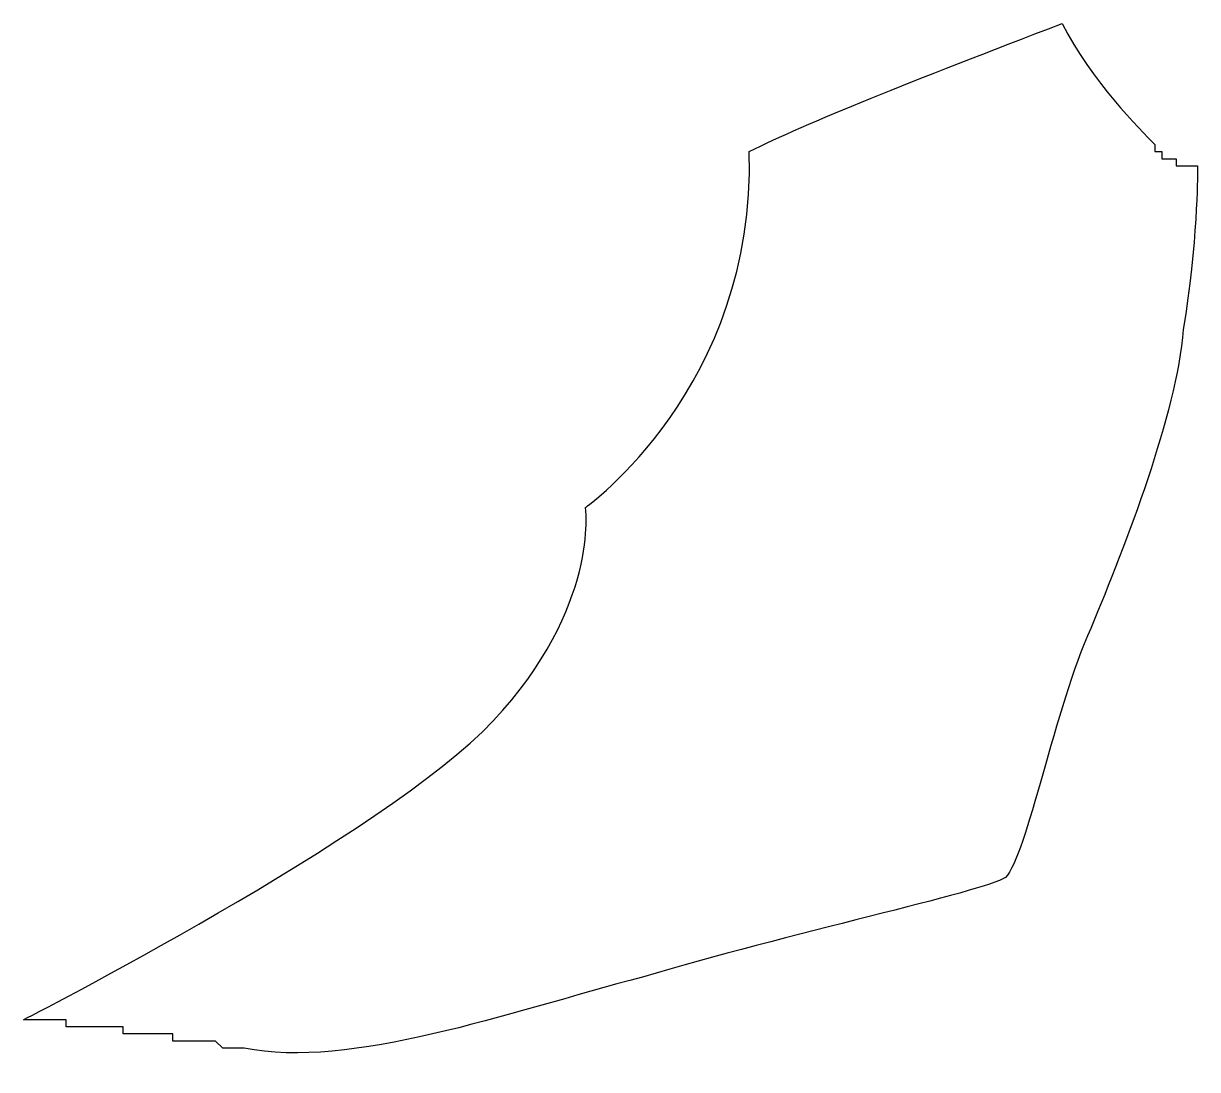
# Model space of a CAD drawing. Header units: centimetres. Extents: x -11.6 to 11.6, y -10.5 to 10.5.
# Drawn here: x -0.764 to 1.766, y 2.948 to 5.202 of the extents above; entities that cross this region are included whole.
import ezdxf

# ---------------------------------------------------------------- set-up
doc = ezdxf.new("R2010")
doc.units = ezdxf.units.CM
doc.header["$MEASUREMENT"] = 0
doc.layers.add('Layer 1', color=7, linetype='Continuous')

msp = doc.modelspace()

# ---------------------------------------------------------------- linework, layer by layer
at = {"layer": 'Layer 1'}
for points, knots in [([(0.79985, 4.92611), (0.81525, 4.42001), (0.44705, 4.15914), (0.44705, 4.15914), (0.44705, 4.15914), (0.44705, 4.15914), (0.47785, 3.94446), (0.24777, 3.699), (0.24777, 3.699), (0.01769, 3.45373), (-0.76447, 3.05498), (-0.76447, 3.05498), (-0.76447, 3.05498), (-0.76447, 3.05498), (-0.76447, 3.05498), (-0.76447, 3.05498), (-0.76447, 3.05498), (-0.76447, 3.05498), (-0.76447, 3.05498), (-0.76447, 3.05498), (-0.76447, 3.05498), (-0.76447, 3.05498), (-0.76447, 3.05498), (-0.76447, 3.05498), (-0.76447, 3.05498), (-0.76447, 3.05498), (-0.76447, 3.05498), (-0.76447, 3.05498), (-0.76447, 3.05498), (-0.76447, 3.05498), (-0.76447, 3.05498), (-0.76447, 3.05498), (-0.76447, 3.05498), (-0.76447, 3.05498), (-0.76447, 3.05498), (-0.76447, 3.05498), (-0.76447, 3.05498), (-0.76447, 3.05498), (-0.76447, 3.05498), (-0.76447, 3.05498), (-0.76447, 3.05498), (-0.76447, 3.05498), (-0.74908, 3.05497), (-0.74908, 3.05497), (-0.74908, 3.05497), (-0.74908, 3.05497), (-0.74908, 3.05497), (-0.74908, 3.05497), (-0.74908, 3.05497), (-0.74908, 3.05497), (-0.74908, 3.05497), (-0.74908, 3.05497), (-0.74908, 3.05497), (-0.74908, 3.05497), (-0.74908, 3.05497), (-0.74908, 3.05497), (-0.74908, 3.05497), (-0.74908, 3.05497), (-0.73389, 3.05497), (-0.73389, 3.05497), (-0.73389, 3.05497), (-0.73389, 3.05497), (-0.73389, 3.05497), (-0.73389, 3.05497), (-0.73389, 3.05497), (-0.73389, 3.05497), (-0.73389, 3.05497), (-0.73389, 3.05497), (-0.73389, 3.05497), (-0.73389, 3.05497), (-0.73389, 3.05497), (-0.73389, 3.05497), (-0.73389, 3.05497), (-0.73389, 3.05497), (-0.73389, 3.05497), (-0.73389, 3.05497), (-0.73389, 3.05497), (-0.73389, 3.05497), (-0.71849, 3.05497), (-0.71849, 3.05497), (-0.71849, 3.05497), (-0.71849, 3.05497), (-0.71849, 3.05497), (-0.71849, 3.05497), (-0.71849, 3.05497), (-0.71849, 3.05497), (-0.71849, 3.05497), (-0.71849, 3.05497), (-0.71849, 3.05497), (-0.71849, 3.05497), (-0.7033, 3.05497), (-0.7033, 3.05497), (-0.7033, 3.05497), (-0.7033, 3.05497), (-0.7033, 3.05497), (-0.7033, 3.05497), (-0.7033, 3.05497), (-0.7033, 3.05497), (-0.6879, 3.05497), (-0.6879, 3.05497), (-0.6879, 3.05497), (-0.6879, 3.05497), (-0.6879, 3.05497), (-0.6879, 3.05497), (-0.6879, 3.05497), (-0.6879, 3.05497), (-0.6879, 3.05497), (-0.6879, 3.05497), (-0.6879, 3.05497), (-0.6879, 3.05497), (-0.67251, 3.05497), (-0.67251, 3.05497), (-0.67251, 3.05497), (-0.67251, 3.05497), (-0.67251, 3.05497), (-0.67251, 3.05497), (-0.67251, 3.05497), (-0.67251, 3.05497), (-0.67251, 3.03957), (-0.67251, 3.03957), (-0.67251, 3.03957), (-0.67251, 3.03957), (-0.67251, 3.03957), (-0.67251, 3.03957), (-0.67251, 3.03957), (-0.67251, 3.03957), (-0.65711, 3.03957), (-0.65711, 3.03957), (-0.65711, 3.03957), (-0.65711, 3.03957), (-0.65711, 3.03957), (-0.65711, 3.03957), (-0.65711, 3.03957), (-0.65711, 3.03957), (-0.65711, 3.03957), (-0.65711, 3.03957), (-0.65711, 3.03957), (-0.65711, 3.03957), (-0.65711, 3.03957), (-0.65711, 3.03957), (-0.65711, 3.03957), (-0.65711, 3.03957), (-0.64171, 3.03957), (-0.64171, 3.03957), (-0.64171, 3.03957), (-0.64171, 3.03957), (-0.64171, 3.03957), (-0.64171, 3.03957), (-0.64171, 3.03957), (-0.64171, 3.03957), (-0.62652, 3.03957), (-0.62652, 3.03957), (-0.62652, 3.03957), (-0.62652, 3.03957), (-0.62652, 3.03957), (-0.62652, 3.03957), (-0.62652, 3.03957), (-0.62652, 3.03957), (-0.62652, 3.03957), (-0.62652, 3.03957), (-0.62652, 3.03957), (-0.62652, 3.03957), (-0.61112, 3.03957), (-0.61112, 3.03957), (-0.61112, 3.03957), (-0.61112, 3.03957), (-0.61112, 3.03957), (-0.61112, 3.03957), (-0.61112, 3.03957), (-0.61112, 3.03957), (-0.61112, 3.03957), (-0.61112, 3.03957), (-0.61112, 3.03957), (-0.61112, 3.03957), (-0.59572, 3.03957), (-0.59572, 3.03957), (-0.59572, 3.03957), (-0.59572, 3.03957), (-0.58054, 3.03957), (-0.58054, 3.03957), (-0.58054, 3.03957), (-0.58054, 3.03957), (-0.58054, 3.03957), (-0.58054, 3.03957), (-0.58054, 3.03957), (-0.58054, 3.03957), (-0.56514, 3.03957), (-0.56514, 3.03957), (-0.56514, 3.03957), (-0.56514, 3.03957), (-0.54974, 3.03957), (-0.54974, 3.03957), (-0.54974, 3.03957), (-0.54974, 3.03957), (-0.54974, 3.03957), (-0.54974, 3.03957), (-0.54974, 3.03957), (-0.54974, 3.03957), (-0.54974, 3.02417), (-0.54974, 3.02417), (-0.54974, 3.02417), (-0.54974, 3.02417), (-0.54974, 3.02417), (-0.54974, 3.02417), (-0.54974, 3.02417), (-0.54974, 3.02417), (-0.53434, 3.02417), (-0.53434, 3.02417), (-0.53434, 3.02417), (-0.53434, 3.02417), (-0.53434, 3.02417), (-0.53434, 3.02417), (-0.53434, 3.02417), (-0.53434, 3.02417), (-0.53434, 3.02417), (-0.53434, 3.02417), (-0.53434, 3.02417), (-0.53434, 3.02417), (-0.51915, 3.02417), (-0.51915, 3.02417), (-0.51915, 3.02417), (-0.51915, 3.02417), (-0.51915, 3.02417), (-0.51915, 3.02417), (-0.51915, 3.02417), (-0.51915, 3.02417), (-0.50375, 3.02417), (-0.50375, 3.02417), (-0.50375, 3.02417), (-0.50375, 3.02417), (-0.50375, 3.02417), (-0.50375, 3.02417), (-0.50375, 3.02417), (-0.50375, 3.02417), (-0.50375, 3.02417), (-0.50375, 3.02417), (-0.50375, 3.02417), (-0.50375, 3.02417), (-0.48836, 3.02417), (-0.48836, 3.02417), (-0.48836, 3.02417), (-0.48836, 3.02417), (-0.48836, 3.02417), (-0.48836, 3.02417), (-0.48836, 3.02417), (-0.48836, 3.02417), (-0.47317, 3.02417), (-0.47317, 3.02417), (-0.47317, 3.02417), (-0.47317, 3.02417), (-0.47317, 3.02417), (-0.47317, 3.02417), (-0.47317, 3.02417), (-0.47317, 3.02417), (-0.45777, 3.02417), (-0.45777, 3.02417), (-0.45777, 3.02417), (-0.45777, 3.02417), (-0.45777, 3.02417), (-0.45777, 3.02417), (-0.45777, 3.02417), (-0.45777, 3.02417), (-0.44237, 3.02417), (-0.44237, 3.02417), (-0.44237, 3.02417), (-0.44237, 3.02417), (-0.44237, 3.00898), (-0.44237, 3.00898), (-0.44237, 3.00898), (-0.44237, 3.00898), (-0.42697, 3.00899), (-0.42697, 3.00899), (-0.42697, 3.00899), (-0.42697, 3.00899), (-0.42697, 3.00899), (-0.42697, 3.00899), (-0.42697, 3.00899), (-0.42697, 3.00899), (-0.41157, 3.00899), (-0.41157, 3.00899), (-0.41157, 3.00899), (-0.41157, 3.00899), (-0.41157, 3.00899), (-0.41157, 3.00899), (-0.41157, 3.00899), (-0.41157, 3.00899), (-0.39639, 3.00899), (-0.39639, 3.00899), (-0.39639, 3.00899), (-0.39639, 3.00899), (-0.38099, 3.00899), (-0.38099, 3.00899), (-0.38099, 3.00899), (-0.38099, 3.00899), (-0.38099, 3.00899), (-0.38099, 3.00899), (-0.38099, 3.00899), (-0.38099, 3.00899), (-0.36559, 3.00899), (-0.36559, 3.00899), (-0.36559, 3.00899), (-0.36559, 3.00899), (-0.36559, 3.00899), (-0.36559, 3.00899), (-0.36559, 3.00899), (-0.36559, 3.00899), (-0.3504, 3.00899), (-0.3504, 3.00899), (-0.3504, 3.00899), (-0.3504, 3.00899), (-0.3504, 3.00899), (-0.3504, 3.00899), (-0.3504, 3.00899), (-0.3504, 3.00899), (-0.335, 2.99359), (-0.335, 2.99359), (-0.335, 2.99359), (-0.335, 2.99359), (-0.3196, 2.99359), (-0.3196, 2.99359), (-0.3196, 2.99359), (-0.3196, 2.99359), (-0.3196, 2.99359), (-0.3196, 2.99359), (-0.3196, 2.99359), (-0.3196, 2.99359), (-0.30421, 2.99359), (-0.30421, 2.99359), (-0.30421, 2.99359), (-0.30421, 2.99359), (-0.30421, 2.99359), (-0.30421, 2.99359), (-0.30421, 2.99359), (-0.30421, 2.99359), (-0.28902, 2.99359), (-0.28902, 2.99359), (-0.28902, 2.99359), (-0.28902, 2.99359), (-0.28902, 2.99359), (-0.28902, 2.99359), (-0.28902, 2.99359), (-0.28902, 2.99359), (-0.28902, 2.99359), (-0.28902, 2.99359), (-0.28902, 2.99359), (-0.05894, 2.94761), (0.27846, 3.07013), (0.5699, 3.14689), (0.5699, 3.14689), (0.87653, 3.23883), (1.3061, 3.33099), (1.35206, 3.36157), (1.35206, 3.36157), (1.39802, 3.40753), (1.4594, 3.72976), (1.53616, 3.89846), (1.53616, 3.89846), (1.61292, 4.08256), (1.72026, 4.35862), (1.73544, 4.54251), (1.73544, 4.54251), (1.76621, 4.72661), (1.76621, 4.87991), (1.76621, 4.87991), (1.76621, 4.87991), (1.76621, 4.87991), (1.76621, 4.87991), (1.76621, 4.87991), (1.76621, 4.87991), (1.76621, 4.87991), (1.76621, 4.87991), (1.76621, 4.87991), (1.76621, 4.87991), (1.76621, 4.87991), (1.76621, 4.87991), (1.76621, 4.87991), (1.76621, 4.87991), (1.76621, 4.87991), (1.76621, 4.87991), (1.76621, 4.87991), (1.76621, 4.87991), (1.76621, 4.87991), (1.76621, 4.87991), (1.76621, 4.87991), (1.76621, 4.87991), (1.76621, 4.87991), (1.76621, 4.87991), (1.76621, 4.87991), (1.76621, 4.87991), (1.76621, 4.87991), (1.76621, 4.87991), (1.76621, 4.87991), (1.76621, 4.87991), (1.76621, 4.87991), (1.76621, 4.87991), (1.76621, 4.87991), (1.76621, 4.87991), (1.76621, 4.87991), (1.76621, 4.87991), (1.76621, 4.87991), (1.76621, 4.87991), (1.76621, 4.87991), (1.76621, 4.87991), (1.76621, 4.87991), (1.76621, 4.87991), (1.76621, 4.87991), (1.76621, 4.87991), (1.76621, 4.87991), (1.76621, 4.87991), (1.76621, 4.87991), (1.76621, 4.87991), (1.76621, 4.87991), (1.76621, 4.87991), (1.76621, 4.87991), (1.76621, 4.87991), (1.76621, 4.87991), (1.76621, 4.87991), (1.76621, 4.87991), (1.76621, 4.87991), (1.76621, 4.87991), (1.76621, 4.87991), (1.76621, 4.87991), (1.76621, 4.87991), (1.76621, 4.87991), (1.76621, 4.87991), (1.76621, 4.87991), (1.76621, 4.87991), (1.76621, 4.87991), (1.76621, 4.87991), (1.76621, 4.87991), (1.76621, 4.87991), (1.76621, 4.87991), (1.76621, 4.87991), (1.76621, 4.87991), (1.76621, 4.87991), (1.76621, 4.87991), (1.76621, 4.87991), (1.76621, 4.87991), (1.76621, 4.87991), (1.76621, 4.87991), (1.76621, 4.87991), (1.76621, 4.87991), (1.76621, 4.87991), (1.76621, 4.87991), (1.76621, 4.87991), (1.76621, 4.87991), (1.76621, 4.87991), (1.76621, 4.87991), (1.76621, 4.87991), (1.76621, 4.87991), (1.76621, 4.87991), (1.76621, 4.87991), (1.76621, 4.87991), (1.76621, 4.87991), (1.76621, 4.87991), (1.76621, 4.87991), (1.76621, 4.87991), (1.76621, 4.87991), (1.76621, 4.87991), (1.76621, 4.87991), (1.76621, 4.87991), (1.76621, 4.87991), (1.76621, 4.87991), (1.76621, 4.87991), (1.76621, 4.87991), (1.76621, 4.87991), (1.76621, 4.87991), (1.76621, 4.87991), (1.76621, 4.87991), (1.76621, 4.87991), (1.76621, 4.87991), (1.76621, 4.87991), (1.76621, 4.87991), (1.76621, 4.87991), (1.76621, 4.87991), (1.76621, 4.87991), (1.76621, 4.87991), (1.76621, 4.87991), (1.76621, 4.87991), (1.76621, 4.87991), (1.76621, 4.87991), (1.76621, 4.87991), (1.76621, 4.87991), (1.76621, 4.87991), (1.76621, 4.87991), (1.76621, 4.87991), (1.76621, 4.89531), (1.76621, 4.89531), (1.76621, 4.89531), (1.76621, 4.89531), (1.76621, 4.89531), (1.76621, 4.89531), (1.76621, 4.89531), (1.76621, 4.89531), (1.76621, 4.89531), (1.76621, 4.89531), (1.76621, 4.89531), (1.76621, 4.89531), (1.75084, 4.89531), (1.75084, 4.89531), (1.75084, 4.89531), (1.75084, 4.89531), (1.75084, 4.89531), (1.75084, 4.89531), (1.75084, 4.89531), (1.75084, 4.89531), (1.75084, 4.89531), (1.75084, 4.89531), (1.75084, 4.89531), (1.75084, 4.89531), (1.75084, 4.89531), (1.75084, 4.89531), (1.75084, 4.89531), (1.75084, 4.89531), (1.75084, 4.89531), (1.75084, 4.89531), (1.75084, 4.89531), (1.75084, 4.89531), (1.75084, 4.89531), (1.75084, 4.89531), (1.75084, 4.89531), (1.75084, 4.89531), (1.75084, 4.89531), (1.75084, 4.89531), (1.75084, 4.89531), (1.75084, 4.89531), (1.75084, 4.89531), (1.75084, 4.89531), (1.75084, 4.89531), (1.75084, 4.89531), (1.75084, 4.89531), (1.75084, 4.89531), (1.75084, 4.89531), (1.75084, 4.89531), (1.75084, 4.89531), (1.75084, 4.89531), (1.75084, 4.89531), (1.75084, 4.89531), (1.75084, 4.89531), (1.75084, 4.89531), (1.75084, 4.89531), (1.75084, 4.89531), (1.75084, 4.89531), (1.75084, 4.89531), (1.75084, 4.89531), (1.75084, 4.89531), (1.75084, 4.89531), (1.75084, 4.89531), (1.75084, 4.89531), (1.75084, 4.89531), (1.75084, 4.89531), (1.75084, 4.89531), (1.75084, 4.89531), (1.75084, 4.89531), (1.73544, 4.89531), (1.73544, 4.89531), (1.73544, 4.89531), (1.73544, 4.89531), (1.73544, 4.89531), (1.73544, 4.89531), (1.73544, 4.89531), (1.73544, 4.89531), (1.73544, 4.89531), (1.73544, 4.89531), (1.73544, 4.89531), (1.73544, 4.89531), (1.73544, 4.89531), (1.73544, 4.89531), (1.73544, 4.89531), (1.73544, 4.89531), (1.73544, 4.89531), (1.73544, 4.89531), (1.73544, 4.89531), (1.73544, 4.89531), (1.73544, 4.89531), (1.73544, 4.89531), (1.73544, 4.89531), (1.73544, 4.89531), (1.73544, 4.89531), (1.73544, 4.89531), (1.73544, 4.89531), (1.73544, 4.89531), (1.73544, 4.89531), (1.73544, 4.89531), (1.73544, 4.89531), (1.73544, 4.89531), (1.73544, 4.89531), (1.73544, 4.89531), (1.73544, 4.89531), (1.73544, 4.89531), (1.73544, 4.89531), (1.73544, 4.89531), (1.73544, 4.89531), (1.73544, 4.89531), (1.73544, 4.89531), (1.73544, 4.89531), (1.73544, 4.89531), (1.73544, 4.89531), (1.73544, 4.89531), (1.73544, 4.89531), (1.73544, 4.89531), (1.73544, 4.89531), (1.73544, 4.89531), (1.73544, 4.89531), (1.73544, 4.89531), (1.73544, 4.89531), (1.73544, 4.89531), (1.73544, 4.89531), (1.73544, 4.89531), (1.73544, 4.89531), (1.73544, 4.89531), (1.73544, 4.89531), (1.73544, 4.89531), (1.73544, 4.89531), (1.72025, 4.89531), (1.72025, 4.89531), (1.72025, 4.89531), (1.72025, 4.89531), (1.72025, 4.89531), (1.72025, 4.89531), (1.72025, 4.89531), (1.72025, 4.89531), (1.72025, 4.89531), (1.72025, 4.89531), (1.72025, 4.89531), (1.72025, 4.89531), (1.72025, 4.89531), (1.72025, 4.89531), (1.72025, 4.89531), (1.72025, 4.89531), (1.72025, 4.89531), (1.72025, 4.89531), (1.72025, 4.89531), (1.72025, 4.89531), (1.72025, 4.89531), (1.72025, 4.89531), (1.72025, 4.89531), (1.72025, 4.89531), (1.72025, 4.91071), (1.72025, 4.91071), (1.72025, 4.91071), (1.72025, 4.91071), (1.72025, 4.91071), (1.72025, 4.91071), (1.72025, 4.91071), (1.72025, 4.91071), (1.72025, 4.91071), (1.72025, 4.91071), (1.72025, 4.91071), (1.72025, 4.91071), (1.72025, 4.91071), (1.72025, 4.91071), (1.72025, 4.91071), (1.72025, 4.91071), (1.72025, 4.91071), (1.72025, 4.91071), (1.72025, 4.91071), (1.72025, 4.91071), (1.70486, 4.91071), (1.70486, 4.91071), (1.70486, 4.91071), (1.70486, 4.91071), (1.70486, 4.91071), (1.70486, 4.91071), (1.70486, 4.91071), (1.70486, 4.91071), (1.70486, 4.91071), (1.70486, 4.91071), (1.70486, 4.91071), (1.70486, 4.91071), (1.70486, 4.91071), (1.70486, 4.91071), (1.70486, 4.91071), (1.70486, 4.91071), (1.70486, 4.91071), (1.70486, 4.91071), (1.70486, 4.91071), (1.70486, 4.91071), (1.70486, 4.91071), (1.70486, 4.91071), (1.70486, 4.91071), (1.70486, 4.91071), (1.70486, 4.91071), (1.70486, 4.91071), (1.70486, 4.91071), (1.70486, 4.91071), (1.70486, 4.91071), (1.70486, 4.91071), (1.70486, 4.91071), (1.70486, 4.91071), (1.70486, 4.91071), (1.70486, 4.91071), (1.70486, 4.91071), (1.70486, 4.91071), (1.70486, 4.91071), (1.70486, 4.91071), (1.70486, 4.91071), (1.70486, 4.91071), (1.68948, 4.91071), (1.68948, 4.91071), (1.68948, 4.91071), (1.68948, 4.91071), (1.68948, 4.91071), (1.68948, 4.91071), (1.68948, 4.91071), (1.68948, 4.91071), (1.68948, 4.92611), (1.68948, 4.92611), (1.68948, 4.92611), (1.68948, 4.92611), (1.68948, 4.92611), (1.68948, 4.92611), (1.68948, 4.92611), (1.68948, 4.92611), (1.68948, 4.92611), (1.68948, 4.92611), (1.68948, 4.92611), (1.68948, 4.92611), (1.68948, 4.92611), (1.68948, 4.92611), (1.68948, 4.92611), (1.68948, 4.92611), (1.68948, 4.92611), (1.68948, 4.92611), (1.68948, 4.92611), (1.68948, 4.92611), (1.67408, 4.92611), (1.67408, 4.92611), (1.67408, 4.92611), (1.67408, 4.92611), (1.67408, 4.92611), (1.67408, 4.92611), (1.67408, 4.92611), (1.67408, 4.92611), (1.67408, 4.92611), (1.67408, 4.92611), (1.67408, 4.92611), (1.67408, 4.92611), (1.67408, 4.9413), (1.67408, 4.9413), (1.67408, 4.9413), (1.67408, 4.9413), (1.67408, 4.9413), (1.67408, 4.9413), (1.67408, 4.9413), (1.64349, 4.9721), (1.53615, 5.07941), (1.4748, 5.20215), (1.4748, 5.20215), (1.15264, 5.0794), (0.92256, 4.98725), (0.79985, 4.92611)], [0, 0, 0, 0, 0.005291, 0.005291, 0.005291, 0.005291, 0.010582, 0.010582, 0.010582, 0.010582, 0.015873, 0.015873, 0.015873, 0.015873, 0.021164, 0.021164, 0.021164, 0.021164, 0.026455, 0.026455, 0.026455, 0.026455, 0.031746, 0.031746, 0.031746, 0.031746, 0.037037, 0.037037, 0.037037, 0.037037, 0.042328, 0.042328, 0.042328, 0.042328, 0.047619, 0.047619, 0.047619, 0.047619, 0.0529101, 0.0529101, 0.0529101, 0.0529101, 0.0582011, 0.0582011, 0.0582011, 0.0582011, 0.0634921, 0.0634921, 0.0634921, 0.0634921, 0.0687831, 0.0687831, 0.0687831, 0.0687831, 0.0740741, 0.0740741, 0.0740741, 0.0740741, 0.0793651, 0.0793651, 0.0793651, 0.0793651, 0.0846561, 0.0846561, 0.0846561, 0.0846561, 0.0899471, 0.0899471, 0.0899471, 0.0899471, 0.0952381, 0.0952381, 0.0952381, 0.0952381, 0.1005291, 0.1005291, 0.1005291, 0.1005291, 0.1058201, 0.1058201, 0.1058201, 0.1058201, 0.1111111, 0.1111111, 0.1111111, 0.1111111, 0.1164021, 0.1164021, 0.1164021, 0.1164021, 0.1216931, 0.1216931, 0.1216931, 0.1216931, 0.1269841, 0.1269841, 0.1269841, 0.1269841, 0.1322751, 0.1322751, 0.1322751, 0.1322751, 0.1375661, 0.1375661, 0.1375661, 0.1375661, 0.1428571, 0.1428571, 0.1428571, 0.1428571, 0.1481481, 0.1481481, 0.1481481, 0.1481481, 0.1534392, 0.1534392, 0.1534392, 0.1534392, 0.1587302, 0.1587302, 0.1587302, 0.1587302, 0.1640212, 0.1640212, 0.1640212, 0.1640212, 0.1693122, 0.1693122, 0.1693122, 0.1693122, 0.1746032, 0.1746032, 0.1746032, 0.1746032, 0.1798942, 0.1798942, 0.1798942, 0.1798942, 0.1851852, 0.1851852, 0.1851852, 0.1851852, 0.1904762, 0.1904762, 0.1904762, 0.1904762, 0.1957672, 0.1957672, 0.1957672, 0.1957672, 0.2010582, 0.2010582, 0.2010582, 0.2010582, 0.2063492, 0.2063492, 0.2063492, 0.2063492, 0.2116402, 0.2116402, 0.2116402, 0.2116402, 0.2169312, 0.2169312, 0.2169312, 0.2169312, 0.2222222, 0.2222222, 0.2222222, 0.2222222, 0.2275132, 0.2275132, 0.2275132, 0.2275132, 0.2328042, 0.2328042, 0.2328042, 0.2328042, 0.2380952, 0.2380952, 0.2380952, 0.2380952, 0.2433862, 0.2433862, 0.2433862, 0.2433862, 0.2486772, 0.2486772, 0.2486772, 0.2486772, 0.2539683, 0.2539683, 0.2539683, 0.2539683, 0.2592593, 0.2592593, 0.2592593, 0.2592593, 0.2645503, 0.2645503, 0.2645503, 0.2645503, 0.2698413, 0.2698413, 0.2698413, 0.2698413, 0.2751323, 0.2751323, 0.2751323, 0.2751323, 0.2804233, 0.2804233, 0.2804233, 0.2804233, 0.2857143, 0.2857143, 0.2857143, 0.2857143, 0.2910053, 0.2910053, 0.2910053, 0.2910053, 0.2962963, 0.2962963, 0.2962963, 0.2962963, 0.3015873, 0.3015873, 0.3015873, 0.3015873, 0.3068783, 0.3068783, 0.3068783, 0.3068783, 0.3121693, 0.3121693, 0.3121693, 0.3121693, 0.3174603, 0.3174603, 0.3174603, 0.3174603, 0.3227513, 0.3227513, 0.3227513, 0.3227513, 0.3280423, 0.3280423, 0.3280423, 0.3280423, 0.3333333, 0.3333333, 0.3333333, 0.3333333, 0.3386243, 0.3386243, 0.3386243, 0.3386243, 0.3439153, 0.3439153, 0.3439153, 0.3439153, 0.3492063, 0.3492063, 0.3492063, 0.3492063, 0.3544974, 0.3544974, 0.3544974, 0.3544974, 0.3597884, 0.3597884, 0.3597884, 0.3597884, 0.3650794, 0.3650794, 0.3650794, 0.3650794, 0.3703704, 0.3703704, 0.3703704, 0.3703704, 0.3756614, 0.3756614, 0.3756614, 0.3756614, 0.3809524, 0.3809524, 0.3809524, 0.3809524, 0.3862434, 0.3862434, 0.3862434, 0.3862434, 0.3915344, 0.3915344, 0.3915344, 0.3915344, 0.3968254, 0.3968254, 0.3968254, 0.3968254, 0.4021164, 0.4021164, 0.4021164, 0.4021164, 0.4074074, 0.4074074, 0.4074074, 0.4074074, 0.4126984, 0.4126984, 0.4126984, 0.4126984, 0.4179894, 0.4179894, 0.4179894, 0.4179894, 0.4232804, 0.4232804, 0.4232804, 0.4232804, 0.4285714, 0.4285714, 0.4285714, 0.4285714, 0.4338624, 0.4338624, 0.4338624, 0.4338624, 0.4391534, 0.4391534, 0.4391534, 0.4391534, 0.4444444, 0.4444444, 0.4444444, 0.4444444, 0.4497354, 0.4497354, 0.4497354, 0.4497354, 0.4550265, 0.4550265, 0.4550265, 0.4550265, 0.4603175, 0.4603175, 0.4603175, 0.4603175, 0.4656085, 0.4656085, 0.4656085, 0.4656085, 0.4708995, 0.4708995, 0.4708995, 0.4708995, 0.4761905, 0.4761905, 0.4761905, 0.4761905, 0.4814815, 0.4814815, 0.4814815, 0.4814815, 0.4867725, 0.4867725, 0.4867725, 0.4867725, 0.4920635, 0.4920635, 0.4920635, 0.4920635, 0.4973545, 0.4973545, 0.4973545, 0.4973545, 0.5026455, 0.5026455, 0.5026455, 0.5026455, 0.5079365, 0.5079365, 0.5079365, 0.5079365, 0.5132275, 0.5132275, 0.5132275, 0.5132275, 0.5185185, 0.5185185, 0.5185185, 0.5185185, 0.5238095, 0.5238095, 0.5238095, 0.5238095, 0.5291005, 0.5291005, 0.5291005, 0.5291005, 0.5343915, 0.5343915, 0.5343915, 0.5343915, 0.5396825, 0.5396825, 0.5396825, 0.5396825, 0.5449735, 0.5449735, 0.5449735, 0.5449735, 0.5502646, 0.5502646, 0.5502646, 0.5502646, 0.5555556, 0.5555556, 0.5555556, 0.5555556, 0.5608466, 0.5608466, 0.5608466, 0.5608466, 0.5661376, 0.5661376, 0.5661376, 0.5661376, 0.5714286, 0.5714286, 0.5714286, 0.5714286, 0.5767196, 0.5767196, 0.5767196, 0.5767196, 0.5820106, 0.5820106, 0.5820106, 0.5820106, 0.5873016, 0.5873016, 0.5873016, 0.5873016, 0.5925926, 0.5925926, 0.5925926, 0.5925926, 0.5978836, 0.5978836, 0.5978836, 0.5978836, 0.6031746, 0.6031746, 0.6031746, 0.6031746, 0.6084656, 0.6084656, 0.6084656, 0.6084656, 0.6137566, 0.6137566, 0.6137566, 0.6137566, 0.6190476, 0.6190476, 0.6190476, 0.6190476, 0.6243386, 0.6243386, 0.6243386, 0.6243386, 0.6296296, 0.6296296, 0.6296296, 0.6296296, 0.6349206, 0.6349206, 0.6349206, 0.6349206, 0.6402116, 0.6402116, 0.6402116, 0.6402116, 0.6455026, 0.6455026, 0.6455026, 0.6455026, 0.6507937, 0.6507937, 0.6507937, 0.6507937, 0.6560847, 0.6560847, 0.6560847, 0.6560847, 0.6613757, 0.6613757, 0.6613757, 0.6613757, 0.6666667, 0.6666667, 0.6666667, 0.6666667, 0.6719577, 0.6719577, 0.6719577, 0.6719577, 0.6772487, 0.6772487, 0.6772487, 0.6772487, 0.6825397, 0.6825397, 0.6825397, 0.6825397, 0.6878307, 0.6878307, 0.6878307, 0.6878307, 0.6931217, 0.6931217, 0.6931217, 0.6931217, 0.6984127, 0.6984127, 0.6984127, 0.6984127, 0.7037037, 0.7037037, 0.7037037, 0.7037037, 0.7089947, 0.7089947, 0.7089947, 0.7089947, 0.7142857, 0.7142857, 0.7142857, 0.7142857, 0.7195767, 0.7195767, 0.7195767, 0.7195767, 0.7248677, 0.7248677, 0.7248677, 0.7248677, 0.7301587, 0.7301587, 0.7301587, 0.7301587, 0.7354497, 0.7354497, 0.7354497, 0.7354497, 0.7407407, 0.7407407, 0.7407407, 0.7407407, 0.7460317, 0.7460317, 0.7460317, 0.7460317, 0.7513228, 0.7513228, 0.7513228, 0.7513228, 0.7566138, 0.7566138, 0.7566138, 0.7566138, 0.7619048, 0.7619048, 0.7619048, 0.7619048, 0.7671958, 0.7671958, 0.7671958, 0.7671958, 0.7724868, 0.7724868, 0.7724868, 0.7724868, 0.7777778, 0.7777778, 0.7777778, 0.7777778, 0.7830688, 0.7830688, 0.7830688, 0.7830688, 0.7883598, 0.7883598, 0.7883598, 0.7883598, 0.7936508, 0.7936508, 0.7936508, 0.7936508, 0.7989418, 0.7989418, 0.7989418, 0.7989418, 0.8042328, 0.8042328, 0.8042328, 0.8042328, 0.8095238, 0.8095238, 0.8095238, 0.8095238, 0.8148148, 0.8148148, 0.8148148, 0.8148148, 0.8201058, 0.8201058, 0.8201058, 0.8201058, 0.8253968, 0.8253968, 0.8253968, 0.8253968, 0.8306878, 0.8306878, 0.8306878, 0.8306878, 0.8359788, 0.8359788, 0.8359788, 0.8359788, 0.8412698, 0.8412698, 0.8412698, 0.8412698, 0.8465608, 0.8465608, 0.8465608, 0.8465608, 0.8518519, 0.8518519, 0.8518519, 0.8518519, 0.8571429, 0.8571429, 0.8571429, 0.8571429, 0.8624339, 0.8624339, 0.8624339, 0.8624339, 0.8677249, 0.8677249, 0.8677249, 0.8677249, 0.8730159, 0.8730159, 0.8730159, 0.8730159, 0.8783069, 0.8783069, 0.8783069, 0.8783069, 0.8835979, 0.8835979, 0.8835979, 0.8835979, 0.8888889, 0.8888889, 0.8888889, 0.8888889, 0.8941799, 0.8941799, 0.8941799, 0.8941799, 0.8994709, 0.8994709, 0.8994709, 0.8994709, 0.9047619, 0.9047619, 0.9047619, 0.9047619, 0.9100529, 0.9100529, 0.9100529, 0.9100529, 0.9153439, 0.9153439, 0.9153439, 0.9153439, 0.9206349, 0.9206349, 0.9206349, 0.9206349, 0.9259259, 0.9259259, 0.9259259, 0.9259259, 0.9312169, 0.9312169, 0.9312169, 0.9312169, 0.9365079, 0.9365079, 0.9365079, 0.9365079, 0.9417989, 0.9417989, 0.9417989, 0.9417989, 0.9470899, 0.9470899, 0.9470899, 0.9470899, 0.952381, 0.952381, 0.952381, 0.952381, 0.957672, 0.957672, 0.957672, 0.957672, 0.962963, 0.962963, 0.962963, 0.962963, 0.968254, 0.968254, 0.968254, 0.968254, 0.973545, 0.973545, 0.973545, 0.973545, 0.978836, 0.978836, 0.978836, 0.978836, 0.984127, 0.984127, 0.984127, 0.984127, 0.989418, 0.989418, 0.989418, 0.989418, 1, 1, 1, 1]), ([(0.79985, 4.92611), (0.79985, 4.92611), (0.79985, 4.92611), (0.79985, 4.92611), (0.79985, 4.92611), (0.79985, 4.92611), (0.79985, 4.92611), (0.79985, 4.92611)], [0, 0, 0, 0, 0.3333333, 0.3333333, 0.3333333, 0.3333333, 1, 1, 1, 1])]:
    msp.add_open_spline(points, degree=3, knots=knots, dxfattribs=at)

doc.saveas('drawing.dxf')
